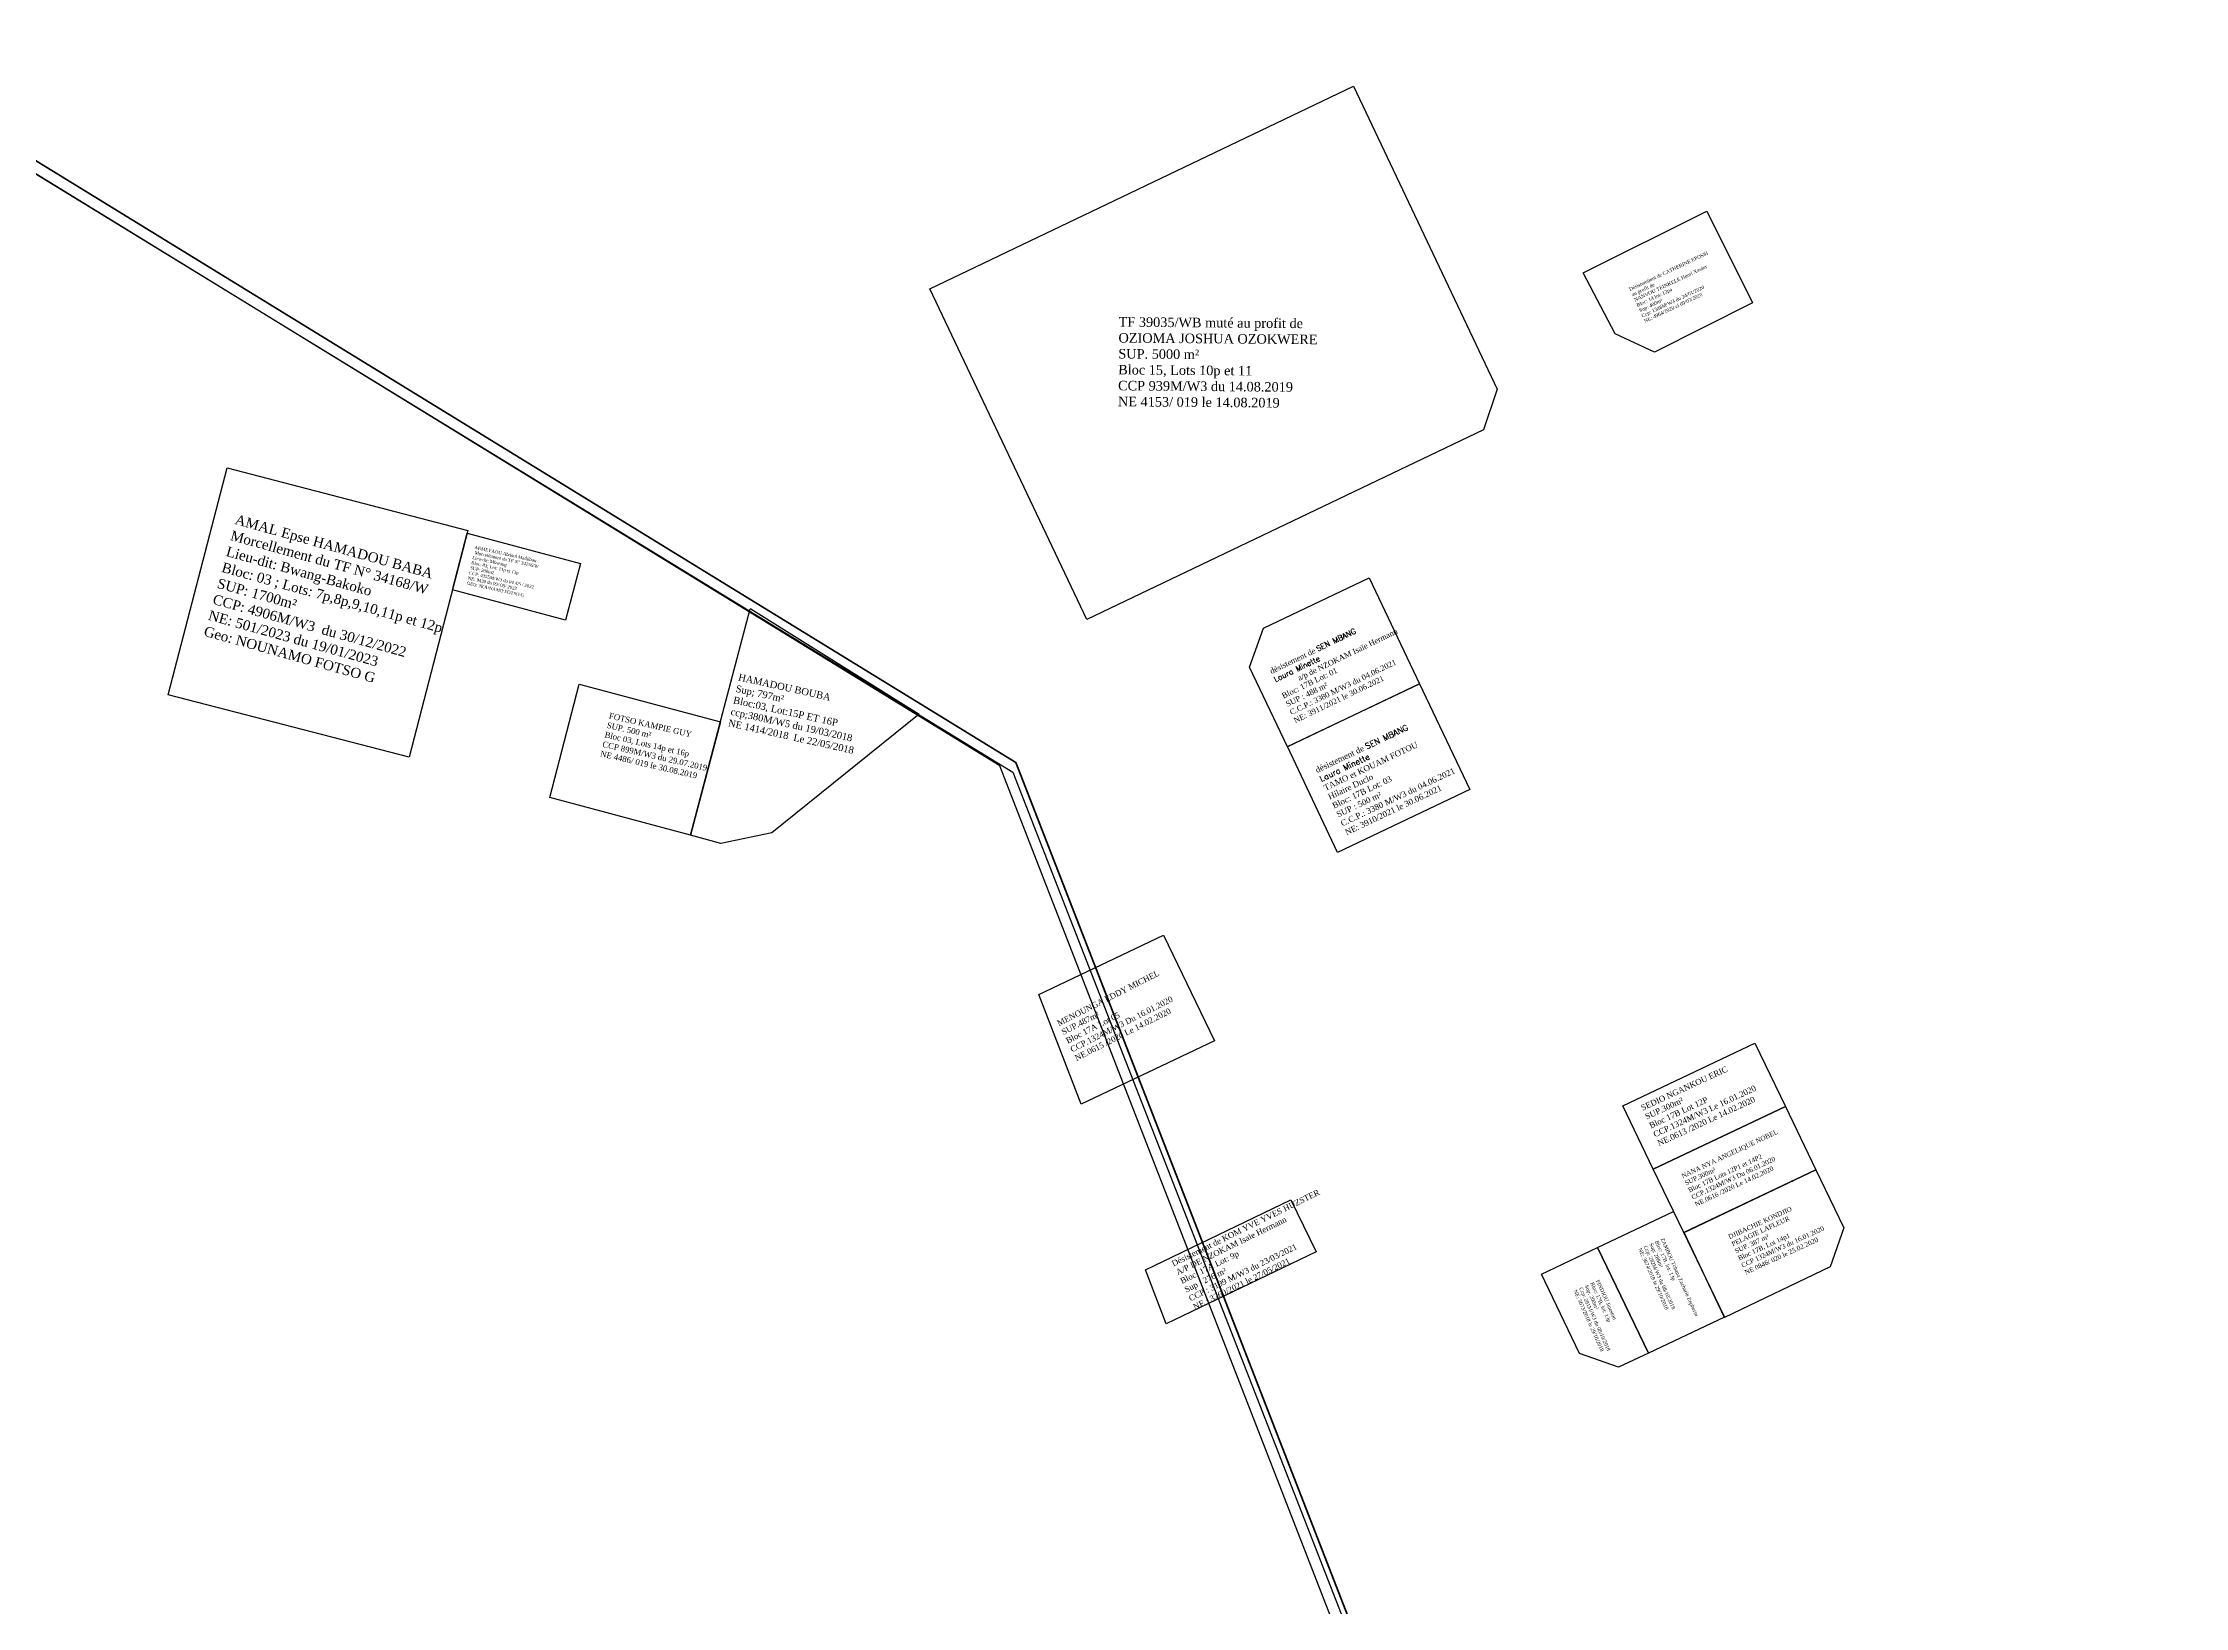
# Model space of a CAD drawing. Header units: millimetres. Extents: x 590121 to 927379, y 438565 to 1441738.
# Drawn here: x 591785.9 to 592151.8, y 439774.2 to 440041.3 of the extents above; entities that cross this region are included whole.
import ezdxf

# ---------------------------------------------------------------- set-up
doc = ezdxf.new("R2010")
doc.units = ezdxf.units.MM
doc.header["$LTSCALE"] = 10
for name, color, linetype in [('022000518', 7, 'Continuous'), ('end maj 26 02 2021', 30, 'Continuous'), ('MAJ AVRIL 2021', 7, 'Continuous'), ('MAJ JUILLET 2021', 7, 'Continuous'), ('MAJ JUIN 2021', 191, 'Continuous')]:
    doc.layers.add(name, color=color, linetype=linetype)
doc.layers.add('MAJ APRES LE 13.01.2023', color=222, linetype='Continuous', lineweight=30)
doc.styles.get("Standard").update_dxf_attribs({"font": 'arial.ttf'})
doc.styles.add('Times 1.0', font='times.ttf', dxfattribs={"width": 0.99, "height": 1})

# ---------------------------------------------------------------- blocks, each defined once
blk = doc.blocks.new('A$C405C0E52')
at = {"layer": 'MAJ JUIN 2021', "flags": 128}
blk.add_lwpolyline([(-8.71, 18.01), (0, 0), (-22.5, -10.89), (-29.04, 2.62), (-26.72, 9.29)], close=True, dxfattribs=at)
at = {"layer": 'MAJ JUIN 2021', "insert": (-25.7, 2.33), "char_height": 0.9342, "attachment_point": 1, "rotation": 26.1881}
blk.add_mtext('{\\fTimes New Roman|b0|i0|c0|p18;désistement de \\Fromans|c0;\\C0;SEN MBANG \\PLaura Minette\\fTimes New Roman|b0|i0|c0|p18;\\C256;\\P^Ia/p de NZOKAM Isaïe Hermann\\PBloc: 17B Lot: 01\\PSUP : 488 m²\\PC.C.P.: 3380 M/W3 du 04.06.2021\\PNE: \\C7;3911\\C256;/2021 le 30.06.2021  }', dxfattribs=at)
blk = doc.blocks.new('A$C2CD672AE')
at = {"layer": '022000518', "color": 150, "linetype": 'ByBlock', "lineweight": -3, "ltscale": 0.0014, "flags": 128}
blk.add_lwpolyline([(0, 0), (0.11, -0.03), (29.04, -17.79), (4.02, -38.22), (-4.69, -40.12), (-9.85, -38.77)], close=True, dxfattribs=at)
at = {"layer": '022000518', "color": 150, "linetype": 'ByBlock', "lineweight": -3, "ltscale": 0.0014, "insert": (-1.76, -11.08), "char_height": 1.2, "width": 44.6698, "attachment_point": 1, "rotation": 347.959, "style": 'Times 1.0'}
blk.add_mtext('{\\C0;HAMADOU BOUBA\\P\\fTimes New Roman|b0|i0|c186|p18;Sup; \\fTimes New Roman|b0|i0|c0|p18;797\\fTimes New Roman|b0|i0|c186|p18;m²\\PBloc:\\fTimes New Roman|b0|i0|c0|p18;03\\fTimes New Roman|b0|i0|c186|p18;, Lot:\\fTimes New Roman|b0|i0|c0|p18;15P ET 16P\\fTimes New Roman|b0|i0|c186|p18;\\Pccp;\\fTimes New Roman|b0|i0|c0|p18;380\\fTimes New Roman|b0|i0|c186|p18;M/W\\fTimes New Roman|b0|i0|c0|p18;5\\fTimes New Roman|b0|i0|c186|p18; du \\fTimes New Roman|b0|i0|c0|p18;19\\fTimes New Roman|b0|i0|c186|p18;/0\\fTimes New Roman|b0|i0|c0|p18;3\\fTimes New Roman|b0|i0|c186|p18;/201\\fTimes New Roman|b0|i0|c0|p18;8\\fTimes New Roman|b0|i0|c186|p18;\\PNE 1\\fTimes New Roman|b0|i0|c0|p18;414\\fTimes New Roman|b0|i0|c186|p18;/2018  Le 22/05/2018}', dxfattribs=at)

msp = doc.modelspace()

# ---------------------------------------------------------------- linework, layer by layer
at = {"flags": 128}
for points in [[(593605.72, 440768.41), (593623.43, 440496.59), (593640.09, 440241.11), (593652.71, 440047.57), (593619.28, 439909.5), (593508.65, 439672.34), (593375.79, 439385.95), (593247.85, 439112.9), (593099.4, 439033.62), (592921.37, 438906.15), (592799.93, 438803.89), (592661.96, 438756.28), (592437.75, 438627.83), (592311.74, 438632.06), (592167.12, 438636.13), (592040.95, 438784.66), (591990.89, 439150.24), (592024.04, 439407.48), (592020.52, 439742.5), (591952.09, 439918.41), (591729.27, 440055.23)], [(593605.72, 440768.41), (593623.43, 440496.59), (593640.09, 440241.11), (593652.71, 440047.57), (593619.28, 439909.5), (593508.65, 439672.34), (593375.79, 439385.95), (593247.85, 439112.9), (593099.4, 439033.62), (592921.37, 438906.15), (592799.93, 438803.89), (592661.96, 438756.28), (592437.75, 438627.83), (592311.74, 438632.06), (592167.12, 438636.13), (592040.95, 438784.66), (591990.89, 439150.24), (592024.04, 439407.48), (592020.52, 439742.5), (591952.09, 439918.41), (591729.27, 440055.23)], [(593605.72, 440768.41), (593623.43, 440496.59), (593640.09, 440241.11), (593652.71, 440047.57), (593619.28, 439909.5), (593508.65, 439672.34), (593375.79, 439385.95), (593247.85, 439112.9), (593099.4, 439033.62), (592921.37, 438906.15), (592799.93, 438803.89), (592661.96, 438756.28), (592437.75, 438627.83), (592311.74, 438632.06), (592167.12, 438636.13), (592040.95, 438784.66), (591990.89, 439150.24), (592024.04, 439407.48), (592020.52, 439742.5), (591952.09, 439918.41), (591729.27, 440055.23)], [(593603, 440767.83), (593620.71, 440496.01), (593637.37, 440240.53), (593649.99, 440046.99), (593616.56, 439908.92), (593505.93, 439671.76), (593373.07, 439385.37), (593245.13, 439112.32), (593096.68, 439033.04), (592918.65, 438905.57), (592797.21, 438803.31), (592659.24, 438755.7), (592435.03, 438627.25), (592309.02, 438631.48), (592164.4, 438635.55), (592038.23, 438784.08), (591988.17, 439149.66), (592021.32, 439406.9), (592017.8, 439741.92), (591949.37, 439917.83), (591726.55, 440054.65)], [(593603, 440767.83), (593620.71, 440496.01), (593637.37, 440240.53), (593649.99, 440046.99), (593616.56, 439908.92), (593505.93, 439671.76), (593373.07, 439385.37), (593245.13, 439112.32), (593096.68, 439033.04), (592918.65, 438905.57), (592797.21, 438803.31), (592659.24, 438755.7), (592435.03, 438627.25), (592309.02, 438631.48), (592164.4, 438635.55), (592038.23, 438784.08), (591988.17, 439149.66), (592021.32, 439406.9), (592017.8, 439741.92), (591949.37, 439917.83), (591726.55, 440054.65)], [(593603, 440767.83), (593620.71, 440496.01), (593637.37, 440240.53), (593649.99, 440046.99), (593616.56, 439908.92), (593505.93, 439671.76), (593373.07, 439385.37), (593245.13, 439112.32), (593096.68, 439033.04), (592918.65, 438905.57), (592797.21, 438803.31), (592659.24, 438755.7), (592435.03, 438627.25), (592309.02, 438631.48), (592164.4, 438635.55), (592038.23, 438784.08), (591988.17, 439149.66), (592021.32, 439406.9), (592017.8, 439741.92), (591949.37, 439917.83), (591726.55, 440054.65)]]:
    msp.add_lwpolyline(points, dxfattribs=at)
at = {"color": 7, "lineweight": 50, "flags": 128}
msp.add_lwpolyline([(591729.27, 440055.23), (591952.09, 439918.41), (592020.52, 439742.5), (592024.04, 439407.48), (591990.89, 439150.24), (592040.95, 438784.66), (592167.12, 438636.13), (591875.86, 438615.06), (591690.87, 438659.74)], dxfattribs=at)
at = {"flags": 128}
for points in [[(591817.39, 439968.7), (591858.53, 439958.03), (591848.49, 439919.31), (591807.35, 439929.98)], [(591858.41, 439957.57), (591877.73, 439952.41), (591875.22, 439942.73), (591855.9, 439947.89)]]:
    msp.add_lwpolyline(points, close=True, dxfattribs=at)
at = {"layer": 'end maj 26 02 2021', "color": 3, "lineweight": -3, "flags": 128}
msp.add_lwpolyline([(592009.79, 440033.89), (592034.34, 439982.17), (592031.99, 439975.21), (591964.25, 439942.83), (591937.44, 439999.31)], close=True, dxfattribs=at)
msp.add_lwpolyline([(592009.79, 440033.89), (592034.34, 439982.17), (592031.99, 439975.21), (591964.25, 439942.83), (591937.44, 439999.31)], close=True, dxfattribs=at)
at = {"layer": 'end maj 26 02 2021', "color": 150}
for points in [[(592070.1, 440012.57), (592077.94, 439996.87), (592061.17, 439988.49), (592054.45, 439991.58), (592049.03, 440002.04)], [(592070.1, 440012.57), (592077.94, 439996.87), (592061.17, 439988.49), (592054.45, 439991.58), (592049.03, 440002.04)], [(592064.44, 439841.74), (592073.12, 439823.72), (592060.14, 439817.55), (592051.46, 439835.57)], [(592064.44, 439841.74), (592073.12, 439823.72), (592060.14, 439817.55), (592051.46, 439835.57)], [(592051.46, 439835.57), (592060.14, 439817.55), (592055.06, 439815.13), (592048.37, 439817.49), (592041.86, 439831.01)], [(592051.46, 439835.57), (592060.14, 439817.55), (592055.06, 439815.13), (592048.37, 439817.49), (592041.86, 439831.01)]]:
    msp.add_lwpolyline(points, close=True, dxfattribs=at)
at = {"layer": 'end maj 26 02 2021', "color": 150, "lineweight": -3, "flags": 128}
for points in [[(591877.55, 439931.76), (591901.64, 439925.32), (591896.56, 439905.98), (591872.53, 439912.4)], [(591877.55, 439931.76), (591901.64, 439925.32), (591896.56, 439905.98), (591872.53, 439912.4)], [(591977.35, 439888.92), (591986.02, 439870.9), (591963.29, 439860.09), (591956.06, 439878.8)], [(591977.35, 439888.92), (591986.02, 439870.9), (591963.29, 439860.09), (591956.06, 439878.8)], [(592078.34, 439870.49), (592083.55, 439859.68), (592060.97, 439848.95), (592055.76, 439859.76)], [(592078.34, 439870.49), (592083.55, 439859.68), (592060.97, 439848.95), (592055.76, 439859.76)], [(592083.55, 439859.68), (592088.76, 439848.87), (592066.18, 439838.14), (592060.97, 439848.95)], [(592083.55, 439859.68), (592088.76, 439848.87), (592066.18, 439838.14), (592060.97, 439848.95)], [(592088.76, 439848.87), (592093.53, 439838.96), (592091.18, 439832.31), (592073.16, 439823.63), (592066.25, 439838.17)], [(592088.76, 439848.87), (592093.53, 439838.96), (592091.18, 439832.31), (592073.16, 439823.63), (592066.25, 439838.17)]]:
    msp.add_lwpolyline(points, close=True, dxfattribs=at)
at = {"layer": 'MAJ APRES LE 13.01.2023', "flags": 128}
msp.add_lwpolyline([(591728.59, 440053.32), (591951.57, 439916.75), (592020.2, 439740.92), (592023.98, 439417.2), (591991.27, 439148.52), (592039.23, 438787.58), (592168.08, 438634.72), (592444.97, 438630.33), (592662.78, 438755.45), (592800.7, 438803.22), (592979.12, 438946.6), (593127.65, 439048.15), (593242.51, 439109.66), (593375.25, 439385.94), (593613.33, 439897.85), (593652.04, 440047.89), (593574.12, 441222.17)], dxfattribs=at)
msp.add_lwpolyline([(591817.39, 439968.7), (591858.53, 439958.03), (591848.49, 439919.31), (591807.35, 439929.98)], close=True, dxfattribs=at)
at = {"layer": 'MAJ AVRIL 2021', "flags": 128}
msp.add_lwpolyline([(591999.1, 439843.75), (592003.38, 439834.86), (591977.81, 439822.56), (591974.24, 439831.78)], close=True, dxfattribs=at)
msp.add_lwpolyline([(591999.1, 439843.75), (592003.38, 439834.86), (591977.81, 439822.56), (591974.24, 439831.78)], close=True, dxfattribs=at)
at = {"layer": 'MAJ JUIN 2021', "flags": 128}
msp.add_lwpolyline([(592021.06, 439931.84), (592029.64, 439913.78), (592007.07, 439903.05), (591998.48, 439921.11)], close=True, dxfattribs=at)
msp.add_lwpolyline([(592021.06, 439931.84), (592029.64, 439913.78), (592007.07, 439903.05), (591998.48, 439921.11)], close=True, dxfattribs=at)

# ---------------------------------------------------------------- block references
at = {"layer": 'end maj 26 02 2021', "color": 150, "rotation": 359.5236270467572}
msp.add_blockref('A$C2CD672AE', (591906.73, 439944.67), dxfattribs=at)
msp.add_blockref('A$C2CD672AE', (591906.73, 439944.67), dxfattribs=at)
at = {"layer": 'MAJ JUILLET 2021', "color": 7, "lineweight": -3, "rotation": 359.6053719183851}
msp.add_blockref('A$C405C0E52', (592021.06, 439931.84), dxfattribs=at)
msp.add_blockref('A$C405C0E52', (592021.06, 439931.84), dxfattribs=at)

# ---------------------------------------------------------------- texts
at = {"insert": (591859.74, 439955.44), "char_height": 0.5372, "width": 24.7248, "attachment_point": 1, "rotation": 347.5836}
msp.add_mtext('\\pt8.8,10,10.4;{\\fTimes New Roman|b0|i0|c0|p18;ARMEYAOU Abdoul Madjibou\\P \\C1;Morcellement du TF N° 34156/W\\P\\ptz;\\C7;Lieu-dit: Mbwang\\P\\C256;Bloc: 03; Lot: 11p et 13p\\PSUP: 200m2\\PCCP: 4355M/W3 du 04 /05 / 2022\\PNE: 9430 du 09/ 08/ 2022\\PGEO: NOUNAMO FOTSO G}', dxfattribs=at)
at = {"layer": 'end maj 26 02 2021', "attachment_point": 1}
for s, width, heights, insert, char_height, rotation in [('{\\fTimes New Roman|b0|i0|c0|p18;\\C1;Désistemùent de CATHERINE EPOSSI\\Pau profit de\\P\\C256;NANVOU TEINKELE Henri Xavier\\PBloc: 14 lot: 12pa\\PSup: 400m²\\PCcp: 1348M/W3 du 24/01/2020\\PNE: 4964/2020 el 09/07/2020}', 52.5379, [19.84], (592056.76, 439999.44), 0.6, 25.1274), ('{\\fTimes New Roman|b0|i0|c0|p18;\\C1;Désistemùent de CATHERINE EPOSSI\\Pau profit de\\P\\C256;NANVOU TEINKELE Henri Xavier\\PBloc: 14 lot: 12pa\\PSup: 400m²\\PCcp: 1348M/W3 du 24/01/2020\\PNE: 4964/2020 el 09/07/2020}', 52.5379, [19.84], (592056.76, 439999.44), 0.6, 25.1274), ('{\\fTimes New Roman|b0|i0|c0|p18;ZAMBOU Tchana Zacharie Zepherin\\PBloc: 17B, lot: 13p\\PSup: 288m²\\PCcp: 282M/W3 du 08/10/2018\\PNE: 3674/2018 le 29/10/2018}', 61.8847, [22.77], (592062.78, 439837.29), 0.6287, 294.1386), ('{\\fTimes New Roman|b0|i0|c0|p18;ZAMBOU Tchana Zacharie Zepherin\\PBloc: 17B, lot: 13p\\PSup: 288m²\\PCcp: 282M/W3 du 08/10/2018\\PNE: 3674/2018 le 29/10/2018}', 61.8847, [22.77], (592062.78, 439837.29), 0.6287, 294.1386), ('{\\fTimes New Roman|b0|i0|c0|p18;PINDJOU Jineston\\PBloc: 17B, lot: 13p\\PSup: 200m²\\PCcp: 281M/W3 du 08/10/2018\\PNE: 3673/2018 le 29/10/2018}', 61.8847, [22.77], (592051.73, 439830.17), 0.6287, 294.1386), ('{\\fTimes New Roman|b0|i0|c0|p18;PINDJOU Jineston\\PBloc: 17B, lot: 13p\\PSup: 200m²\\PCcp: 281M/W3 du 08/10/2018\\PNE: 3673/2018 le 29/10/2018}', 61.8847, [22.77], (592051.73, 439830.17), 0.6287, 294.1386)]:
    msp.add_mtext_dynamic_manual_height_columns(s, width=width, gutter_width=12.5, heights=heights, dxfattribs=dict(at, insert=insert, char_height=char_height, rotation=rotation))
at = {"layer": 'end maj 26 02 2021', "color": 150, "linetype": 'ByBlock', "lineweight": -3, "ltscale": 0.0014, "attachment_point": 1, "style": 'Times 1.0'}
for s, insert, char_height, width, rotation in [('{\\C1;TF 39035/WB muté au profit de\\P\\C256;OZIOMA JOSHUA OZOKWERE\\PSUP. 5000 m²\\PBloc 15, Lots 10p et 11\\PCCP 939M/W3 du 14.08.2019\\PNE 4153/ 019 le 14.08.2019}', (591969.67, 439994.46), 1.6306, 47.6358, 359.5173), ('{\\C1;TF 39035/WB muté au profit de\\P\\C256;OZIOMA JOSHUA OZOKWERE\\PSUP. 5000 m²\\PBloc 15, Lots 10p et 11\\PCCP 939M/W3 du 14.08.2019\\PNE 4153/ 019 le 14.08.2019}', (591969.67, 439994.46), 1.6306, 47.6358, 359.5173), ('{\\C256;FOTSO KAMPIE GUY\\PSUP. 500 m²\\PBloc 03, Lots 14p et 16p\\PCCP 899M/W3 du 29.07.2019\\PNE 4486/ 019 le 30.08.2019}', (591882.77, 439926.93), 1, 25.9216, 346.9935), ('{\\C256;FOTSO KAMPIE GUY\\PSUP. 500 m²\\PBloc 03, Lots 14p et 16p\\PCCP 899M/W3 du 29.07.2019\\PNE 4486/ 019 le 30.08.2019}', (591882.77, 439926.93), 1, 25.9216, 346.9935), ('{\\C7;MENOUNGA EDDY MICHEL \\PSUP.487m²\\PBloc 17A Lot 05\\PCCP.1324M/W3 Du 16.01.2020\\PNE.0615 /2020 Le 14.02.2020}', (591959.02, 439874.25), 1, 35.0576, 26.8786), ('{\\C7;MENOUNGA EDDY MICHEL \\PSUP.487m²\\PBloc 17A Lot 05\\PCCP.1324M/W3 Du 16.01.2020\\PNE.0615 /2020 Le 14.02.2020}', (591959.02, 439874.25), 1, 35.0576, 26.8786), ('{\\C7;SEDIO NGANKOU ERIC \\PSUP.300m²\\PBloc 17B Lot 12P \\PCCP.1324M/W3 Le 16.01.2020\\PNE.0613 /2020 Le 14.02.2020}', (592058.75, 439859.83), 1, 19.6791, 24.8734), ('{\\C7;SEDIO NGANKOU ERIC \\PSUP.300m²\\PBloc 17B Lot 12P \\PCCP.1324M/W3 Le 16.01.2020\\PNE.0613 /2020 Le 14.02.2020}', (592058.75, 439859.83), 1, 19.6791, 24.8734), ('{\\C7;NANA NYA ANGELIQUE NOBEL\\PSUP.300m²\\PBloc 17B Lots 12P1 et 14P2\\PCCP.1324M/W3 Du 06.01.2020\\PNE.0616 /2020 Le 14.02.2020}', (592065.68, 439848.11), 0.8, 18.1279, 25.17), ('{\\C7;NANA NYA ANGELIQUE NOBEL\\PSUP.300m²\\PBloc 17B Lots 12P1 et 14P2\\PCCP.1324M/W3 Du 06.01.2020\\PNE.0616 /2020 Le 14.02.2020}', (592065.68, 439848.11), 0.8, 18.1279, 25.17), ('{\\C256;DJIBACHIE KONDJIO \\PPELAGIE LAFLEUR\\PSUP. 387 m²\\PBloc 17B, Lot 14p1^JCCP 1324M/W3 du 16.01.2020\\PNE 0846/ 020 le 25.02.2020}', (592073.68, 439837.72), 0.8, 31.1264, 24.6358), ('{\\C256;DJIBACHIE KONDJIO \\PPELAGIE LAFLEUR\\PSUP. 387 m²\\PBloc 17B, Lot 14p1^JCCP 1324M/W3 du 16.01.2020\\PNE 0846/ 020 le 25.02.2020}', (592073.68, 439837.72), 0.8, 31.1264, 24.6358)]:
    msp.add_mtext(s, dxfattribs=dict(at, insert=insert, char_height=char_height, width=width, rotation=rotation))
at = {"layer": 'end maj 26 02 2021', "color": 1, "linetype": 'ByBlock', "insert": (591819.05, 439960.79), "char_height": 1.6967, "width": 59.8856, "attachment_point": 1, "rotation": 344.4729}
msp.add_mtext('\\A1;{\\fTimes New Roman|b0|i0|c0|p18;\\C3;AMAL Epse HAMADOU BABA  \\P\\C1;Morcellement du TF N° 34168/W \\P\\C7;Lieu-dit: Bwang-Bakoko\\PBloc: 03 ; Lots: 7p,8p,9,10,11p et 12p\\PSUP: 1700m²\\PCCP: 4906M/W3  du 30/12/2022\\PNE: 501/2023 du 19/01/2023\\P\\C1;Geo: NOUNAMO FOTSO G}', dxfattribs=at)
at = {"layer": 'MAJ APRES LE 13.01.2023', "color": 1, "linetype": 'ByBlock', "insert": (591819.05, 439960.79), "char_height": 1.6967, "width": 59.8856, "attachment_point": 1, "rotation": 344.4729}
msp.add_mtext('\\A1;{\\fTimes New Roman|b0|i0|c0|p18;\\C3;AMAL Epse HAMADOU BABA  \\P\\C1;Morcellement du TF N° 34168/W \\P\\C7;Lieu-dit: Bwang-Bakoko\\PBloc: 03 ; Lots: 7p,8p,9,10,11p et 12p\\PSUP: 1700m²\\PCCP: 4906M/W3  du 30/12/2022\\PNE: 501/2023 du 19/01/2023\\P\\C1;Geo: NOUNAMO FOTSO G}', dxfattribs=at)
at = {"layer": 'MAJ AVRIL 2021', "insert": (591978.59, 439833.22), "char_height": 0.993, "attachment_point": 1, "rotation": 26.1982}
msp.add_mtext('\\A1;{\\fGeorgia|b0|i0|c0|p18;Désistement de KOM YVE YVES HUZSTER \\PA/P DE NZOKAM Isaie Hermann\\PBloc: 17A Lot: 9p\\PSup : 276 m²\\PCCP : 3199 M/W3 du 23/03/2021\\PNE : 3260/2021 le 27/05/2021}', dxfattribs=at)
msp.add_mtext('\\A1;{\\fGeorgia|b0|i0|c0|p18;Désistement de KOM YVE YVES HUZSTER \\PA/P DE NZOKAM Isaie Hermann\\PBloc: 17A Lot: 9p\\PSup : 276 m²\\PCCP : 3199 M/W3 du 23/03/2021\\PNE : 3260/2021 le 27/05/2021}', dxfattribs=at)
at = {"layer": 'MAJ JUIN 2021', "insert": (592003.13, 439917.51), "char_height": 1.0096, "attachment_point": 1, "rotation": 25.3711}
msp.add_mtext('{\\fTimes New Roman|b0|i0|c0|p18;désistement de \\Fromans|c0;\\C0;SEN MBANG \\PLaura Minette\\fTimes New Roman|b0|i0|c0|p18;\\C256;\\PTAMO et KOUAM FOTOU \\PHilaire Duclo\\PBloc: 17B Lot: 03\\PSUP : 500 m²\\PC.C.P.: 3380 M/W3 du 04.06.2021\\PNE: \\C7;3910\\C256;/2021 le 30.06.2021  }', dxfattribs=at)
msp.add_mtext('{\\fTimes New Roman|b0|i0|c0|p18;désistement de \\Fromans|c0;\\C0;SEN MBANG \\PLaura Minette\\fTimes New Roman|b0|i0|c0|p18;\\C256;\\PTAMO et KOUAM FOTOU \\PHilaire Duclo\\PBloc: 17B Lot: 03\\PSUP : 500 m²\\PC.C.P.: 3380 M/W3 du 04.06.2021\\PNE: \\C7;3910\\C256;/2021 le 30.06.2021  }', dxfattribs=at)

doc.saveas('drawing.dxf')
